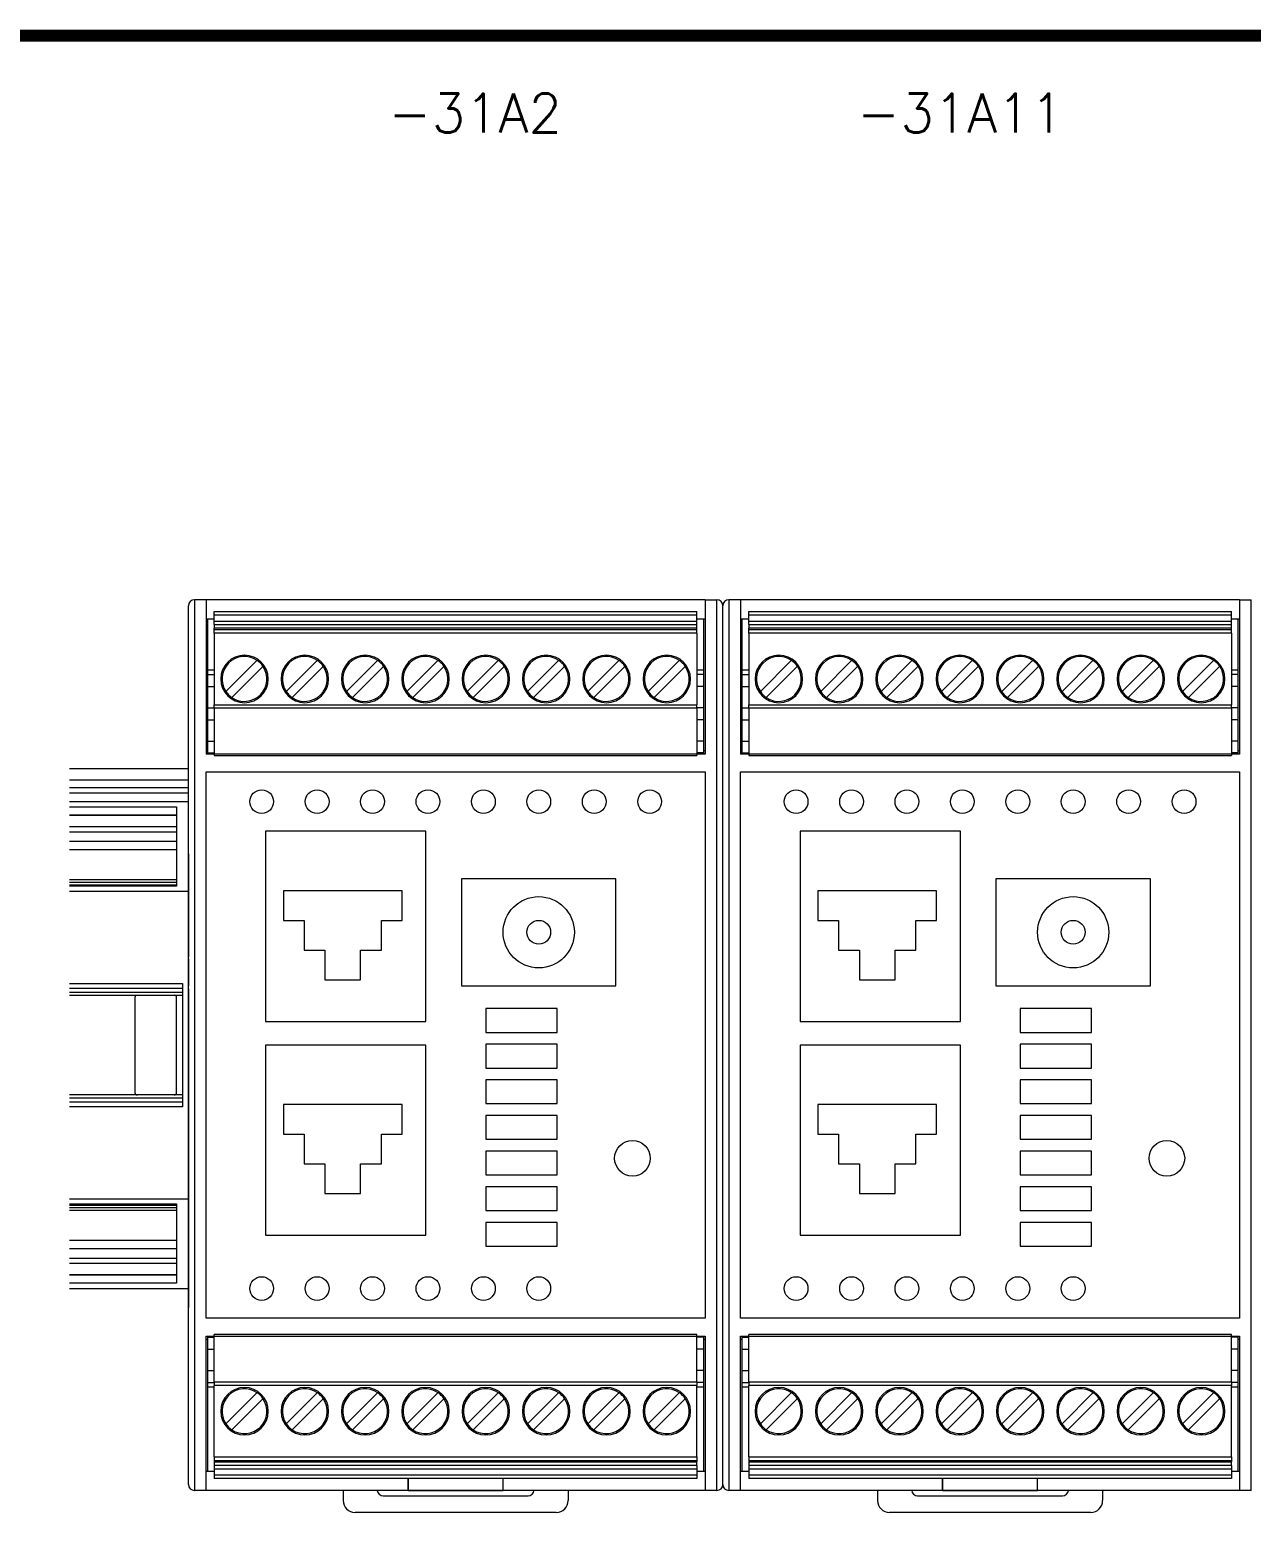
# Model space of a CAD drawing. Extents: x -2993 to 3661, y -4147 to -1441.
# Drawn here: x 517.5 to 620.3, y -2971 to -2846.2 of the extents above; entities that cross this region are included whole.
import ezdxf
from ezdxf.enums import TextEntityAlignment as Align

# ---------------------------------------------------------------- set-up
doc = ezdxf.new("R2010")
doc.units = 0
doc.header["$LTSCALE"] = 0.1
doc.header["$MEASUREMENT"] = 0
doc.layers.get('0').update_dxf_attribs({"linetype": 'CONTINUOUS'})
doc.layers.add('DIM', color=5, linetype='CONTINUOUS')
doc.styles.get("Standard").update_dxf_attribs({"font": 'simplex.shx'})

msp = doc.modelspace()

# ---------------------------------------------------------------- linework, layer by layer
at = {"color": 7, "linetype": 'Continuous', "lineweight": 13}
for p, q in [((530.83, -2899.83), (530.83, -2894.69)), ((530.83, -2899.83), (530.83, -2894.69)), ((530.83, -2968.69), (530.83, -2894.69)), ((530.83, -2968.69), (530.83, -2894.69)), ((530.83, -2968.69), (530.83, -2894.69)), ((530.83, -2968.69), (530.83, -2894.69)), ((532.33, -2894.19), (531.33, -2894.19)), ((531.33, -2894.19), (531.33, -2969.19)), ((532.33, -2894.19), (532.33, -2907.19)), ((574.33, -2894.19), (532.33, -2894.19)), ((533.01, -2895.19), (573.65, -2895.19)), ((533.01, -2895.49), (533.01, -2895.19)), ((573.65, -2895.49), (573.65, -2895.19)), ((574.33, -2894.19), (574.33, -2907.19)), ((574.33, -2894.19), (575.33, -2894.19)), ((575.33, -2969.19), (575.33, -2894.19)), ((575.83, -2899.83), (575.83, -2894.69)), ((575.83, -2899.83), (575.83, -2894.69)), ((575.83, -2968.69), (575.83, -2894.69)), ((575.83, -2968.69), (575.83, -2894.69)), ((575.83, -2968.69), (575.83, -2894.69)), ((575.83, -2968.69), (575.83, -2894.69)), ((577.33, -2894.19), (576.33, -2894.19)), ((576.33, -2894.19), (576.33, -2969.19)), ((619.33, -2894.19), (577.33, -2894.19)), ((577.33, -2894.19), (577.33, -2907.19)), ((578.01, -2895.19), (618.65, -2895.19)), ((578.01, -2895.49), (578.01, -2895.19)), ((618.65, -2895.49), (618.65, -2895.19)), ((619.33, -2894.19), (619.33, -2907.19)), ((619.33, -2894.19), (620.33, -2894.19)), ((620.33, -2969.19), (620.33, -2894.19)), ((532.33, -2895.79), (533.01, -2895.79)), ((532.43, -2895.79), (532.43, -2906.89)), ((573.65, -2895.49), (533.01, -2895.49)), ((533.01, -2895.98), (533.01, -2895.49)), ((533.01, -2895.98), (573.65, -2895.98)), ((533.01, -2896.28), (533.01, -2895.98)), ((533.01, -2896.28), (573.65, -2896.28)), ((533.01, -2896.28), (533.01, -2896.59)), ((573.65, -2895.98), (573.65, -2895.49)), ((573.65, -2895.79), (574.33, -2895.79)), ((573.65, -2896.28), (573.65, -2895.98)), ((573.65, -2896.59), (573.65, -2896.28)), ((574.23, -2906.89), (574.23, -2895.79)), ((577.33, -2895.79), (578.01, -2895.79)), ((577.43, -2895.79), (577.43, -2906.89)), ((618.65, -2895.49), (578.01, -2895.49)), ((578.01, -2895.98), (578.01, -2895.49)), ((578.01, -2895.98), (618.65, -2895.98)), ((578.01, -2896.28), (578.01, -2895.98)), ((578.01, -2896.28), (618.65, -2896.28)), ((578.01, -2896.28), (578.01, -2896.59)), ((618.65, -2895.98), (618.65, -2895.49)), ((618.65, -2895.79), (619.33, -2895.79)), ((618.65, -2896.28), (618.65, -2895.98)), ((618.65, -2896.59), (618.65, -2896.28)), ((619.23, -2906.89), (619.23, -2895.79)), ((573.65, -2896.59), (533.01, -2896.59)), ((533.01, -2896.71), (533.01, -2896.59)), ((573.65, -2896.71), (533.01, -2896.71)), ((533.01, -2897.01), (533.01, -2896.71)), ((573.65, -2897.01), (533.01, -2897.01)), ((533.01, -2897.01), (533.01, -2903.03)), ((573.65, -2896.71), (573.65, -2896.59)), ((573.65, -2897.01), (573.65, -2896.71)), ((573.65, -2897.01), (573.65, -2903.03)), ((618.65, -2896.59), (578.01, -2896.59)), ((578.01, -2896.71), (578.01, -2896.59)), ((618.65, -2896.71), (578.01, -2896.71)), ((578.01, -2897.01), (578.01, -2896.71)), ((618.65, -2897.01), (578.01, -2897.01)), ((578.01, -2897.01), (578.01, -2903.03)), ((618.65, -2896.71), (618.65, -2896.59)), ((618.65, -2897.01), (618.65, -2896.71)), ((618.65, -2897.01), (618.65, -2903.03)), ((532.43, -2900.09), (533.01, -2900.09)), ((533.99, -2901.92), (536.62, -2899.29)), ((533.99, -2901.92), (536.62, -2899.29)), ((537.12, -2899.79), (534.49, -2902.42)), ((537.12, -2899.79), (534.49, -2902.42)), ((539.07, -2901.92), (541.7, -2899.29)), ((542.2, -2899.79), (539.57, -2902.42)), ((544.15, -2901.92), (546.78, -2899.29)), ((547.28, -2899.79), (544.65, -2902.42)), ((549.23, -2901.92), (551.86, -2899.29)), ((552.36, -2899.79), (549.73, -2902.42)), ((554.31, -2901.92), (556.94, -2899.29)), ((557.44, -2899.79), (554.81, -2902.42)), ((559.39, -2901.92), (562.02, -2899.29)), ((562.52, -2899.79), (559.89, -2902.42)), ((564.47, -2901.92), (567.1, -2899.29)), ((567.6, -2899.79), (564.97, -2902.42)), ((569.55, -2901.92), (572.18, -2899.29)), ((572.68, -2899.79), (570.05, -2902.42)), ((573.65, -2900.09), (574.23, -2900.09)), ((577.43, -2900.09), (578.01, -2900.09)), ((578.99, -2901.92), (581.62, -2899.29)), ((582.12, -2899.79), (579.49, -2902.42)), ((584.07, -2901.92), (586.7, -2899.29)), ((587.2, -2899.79), (584.57, -2902.42)), ((589.15, -2901.92), (591.78, -2899.29)), ((592.28, -2899.79), (589.65, -2902.42)), ((594.23, -2901.92), (596.86, -2899.29)), ((597.36, -2899.79), (594.73, -2902.42)), ((599.31, -2901.92), (601.94, -2899.29)), ((602.44, -2899.79), (599.81, -2902.42)), ((604.39, -2901.92), (607.02, -2899.29)), ((607.52, -2899.79), (604.89, -2902.42)), ((609.47, -2901.92), (612.1, -2899.29)), ((612.6, -2899.79), (609.97, -2902.42)), ((614.55, -2901.92), (617.18, -2899.29)), ((617.68, -2899.79), (615.05, -2902.42)), ((618.65, -2900.09), (619.23, -2900.09)), ((532.43, -2900.49), (533.01, -2900.49)), ((532.43, -2901.49), (533.01, -2901.49)), ((574.23, -2900.49), (573.65, -2900.49)), ((574.23, -2901.49), (573.65, -2901.49)), ((577.43, -2900.49), (578.01, -2900.49)), ((577.43, -2901.49), (578.01, -2901.49)), ((619.23, -2900.49), (618.65, -2900.49)), ((619.23, -2901.49), (618.65, -2901.49)), ((532.43, -2903.29), (533.01, -2903.29)), ((533.01, -2903.03), (573.65, -2903.03)), ((533.01, -2903.33), (533.01, -2903.03)), ((573.65, -2903.33), (533.01, -2903.33)), ((533.01, -2903.33), (533.01, -2907.31)), ((573.65, -2903.33), (573.65, -2903.03)), ((574.23, -2903.29), (573.65, -2903.29)), ((573.65, -2903.33), (573.65, -2907.31)), ((577.43, -2903.29), (578.01, -2903.29)), ((578.01, -2903.03), (618.65, -2903.03)), ((578.01, -2903.33), (578.01, -2903.03)), ((618.65, -2903.33), (578.01, -2903.33)), ((578.01, -2903.33), (578.01, -2907.31)), ((618.65, -2903.33), (618.65, -2903.03)), ((619.23, -2903.29), (618.65, -2903.29)), ((618.65, -2903.33), (618.65, -2907.31)), ((532.43, -2904.29), (533.01, -2904.29)), ((574.23, -2904.29), (573.65, -2904.29)), ((575.83, -2921.19), (575.83, -2904.5)), ((575.83, -2921.19), (575.83, -2904.5)), ((577.43, -2904.29), (578.01, -2904.29)), ((619.23, -2904.29), (618.65, -2904.29)), ((532.43, -2906.09), (533.01, -2906.09)), ((574.23, -2906.09), (573.65, -2906.09)), ((577.43, -2906.09), (578.01, -2906.09)), ((619.23, -2906.09), (618.65, -2906.09)), ((532.33, -2906.89), (532.43, -2906.89)), ((574.33, -2907.19), (532.33, -2907.19)), ((532.43, -2906.89), (532.43, -2907.19)), ((532.43, -2907.09), (533.01, -2907.09)), ((533.01, -2907.31), (573.65, -2907.31)), ((574.23, -2907.09), (573.65, -2907.09)), ((574.23, -2906.89), (574.33, -2906.89)), ((574.23, -2907.19), (574.23, -2906.89)), ((577.33, -2906.89), (577.43, -2906.89)), ((619.33, -2907.19), (577.33, -2907.19)), ((577.43, -2906.89), (577.43, -2907.19)), ((577.43, -2907.09), (578.01, -2907.09)), ((578.01, -2907.31), (618.65, -2907.31)), ((619.23, -2907.09), (618.65, -2907.09)), ((619.23, -2906.89), (619.33, -2906.89)), ((619.23, -2907.19), (619.23, -2906.89)), ((520.83, -2908.39), (530.83, -2908.39)), ((530.83, -2909.37), (530.83, -2908.39)), ((530.83, -2909.37), (530.83, -2908.39)), ((532.33, -2908.69), (574.33, -2908.69)), ((532.33, -2954.69), (532.33, -2908.69)), ((574.33, -2908.69), (574.33, -2954.69)), ((577.33, -2908.69), (619.33, -2908.69)), ((577.33, -2954.69), (577.33, -2908.69)), ((619.33, -2908.69), (619.33, -2954.69)), ((530.83, -2909.37), (520.83, -2909.37)), ((520.83, -2909.99), (530.83, -2909.99)), ((530.83, -2909.99), (530.83, -2909.37)), ((530.83, -2909.99), (530.83, -2909.37)), ((530.83, -2910.49), (530.83, -2909.99)), ((530.83, -2910.49), (530.83, -2909.99)), ((530.83, -2910.49), (520.83, -2910.49)), ((520.83, -2911.19), (530.83, -2911.19)), ((530.83, -2911.19), (530.83, -2910.49)), ((530.83, -2911.19), (530.83, -2910.49)), ((530.83, -2918.74), (530.83, -2911.19)), ((530.83, -2918.74), (530.83, -2911.19)), ((520.83, -2911.62), (529.83, -2911.62)), ((520.83, -2912.31), (529.83, -2912.31)), ((529.83, -2912.36), (520.83, -2912.36)), ((529.83, -2911.62), (529.83, -2918.3)), ((529.83, -2913.31), (520.83, -2913.31)), ((529.83, -2913.75), (520.83, -2913.75)), ((537.33, -2913.69), (537.33, -2929.69)), ((537.33, -2913.69), (537.33, -2929.69)), ((550.83, -2913.69), (537.33, -2913.69)), ((550.83, -2913.69), (537.33, -2913.69)), ((550.83, -2929.69), (550.83, -2913.69)), ((550.83, -2929.69), (550.83, -2913.69)), ((595.83, -2913.69), (582.33, -2913.69)), ((595.83, -2913.69), (582.33, -2913.69)), ((582.33, -2913.69), (582.33, -2929.69)), ((582.33, -2913.69), (582.33, -2929.69)), ((595.83, -2929.69), (595.83, -2913.69)), ((595.83, -2929.69), (595.83, -2913.69)), ((520.83, -2914.52), (529.83, -2914.52)), ((520.83, -2915.23), (529.83, -2915.23)), ((530.83, -2915.59), (530.83, -2917.09)), ((530.83, -2917.09), (530.83, -2918.59)), ((566.83, -2917.69), (553.83, -2917.69)), ((553.83, -2917.69), (553.83, -2926.69)), ((566.83, -2926.69), (566.83, -2917.69)), ((611.83, -2917.69), (598.83, -2917.69)), ((598.83, -2917.69), (598.83, -2926.69)), ((611.83, -2926.69), (611.83, -2917.69)), ((529.83, -2917.77), (520.83, -2917.77)), ((520.83, -2917.97), (529.83, -2917.97)), ((529.83, -2918.21), (520.83, -2918.21)), ((529.83, -2918.3), (520.83, -2918.3)), ((520.83, -2918.74), (530.83, -2918.74)), ((530.83, -2918.59), (530.83, -2919.49)), ((530.83, -2944.63), (530.83, -2918.74)), ((530.83, -2944.63), (530.83, -2918.74)), ((538.83, -2918.69), (538.83, -2921.19)), ((548.83, -2918.69), (538.83, -2918.69)), ((548.83, -2921.19), (548.83, -2918.69)), ((593.83, -2918.69), (583.83, -2918.69)), ((583.83, -2918.69), (583.83, -2921.19)), ((593.83, -2921.19), (593.83, -2918.69)), ((530.83, -2919.49), (530.83, -2920.41)), ((530.83, -2920.41), (530.83, -2920.95)), ((530.83, -2920.95), (530.83, -2920.96)), ((530.83, -2920.96), (530.83, -2922.49)), ((538.83, -2921.19), (540.58, -2921.19)), ((540.58, -2921.19), (540.58, -2923.69)), ((547.08, -2923.69), (547.08, -2921.19)), ((547.08, -2921.19), (548.83, -2921.19)), ((583.83, -2921.19), (585.58, -2921.19)), ((585.58, -2921.19), (585.58, -2923.69)), ((592.08, -2923.69), (592.08, -2921.19)), ((592.08, -2921.19), (593.83, -2921.19)), ((530.83, -2922.49), (530.83, -2923.09)), ((530.83, -2923.09), (530.83, -2924.29)), ((540.58, -2923.69), (542.33, -2923.69)), ((542.33, -2923.69), (542.33, -2926.19)), ((545.33, -2926.19), (545.33, -2923.69)), ((545.33, -2923.69), (547.08, -2923.69)), ((585.58, -2923.69), (587.33, -2923.69)), ((587.33, -2923.69), (587.33, -2926.19)), ((590.33, -2923.69), (592.08, -2923.69)), ((590.33, -2926.19), (590.33, -2923.69)), ((530.83, -2924.44), (530.83, -2924.29)), ((530.83, -2924.44), (530.83, -2926.73)), ((542.33, -2926.19), (545.33, -2926.19)), ((587.33, -2926.19), (590.33, -2926.19)), ((520.83, -2926.49), (530.33, -2926.49)), ((520.83, -2926.89), (530.33, -2926.89)), ((530.33, -2927.25), (520.83, -2927.25)), ((520.83, -2927.49), (530.33, -2927.49)), ((526.33, -2927.69), (526.33, -2935.69)), ((529.83, -2935.69), (529.83, -2927.69)), ((530.33, -2926.49), (530.33, -2936.89)), ((530.83, -2926.96), (530.83, -2926.73)), ((530.83, -2926.96), (530.83, -2927.89)), ((553.83, -2926.69), (566.83, -2926.69)), ((598.83, -2926.69), (611.83, -2926.69)), ((530.83, -2927.89), (530.83, -2928.79)), ((530.83, -2928.79), (530.83, -2930.29)), ((561.88, -2928.62), (555.88, -2928.62)), ((555.88, -2928.62), (555.88, -2930.62)), ((561.88, -2930.62), (561.88, -2928.62)), ((606.88, -2928.62), (600.88, -2928.62)), ((600.88, -2928.62), (600.88, -2930.62)), ((606.88, -2930.62), (606.88, -2928.62)), ((537.33, -2929.69), (550.83, -2929.69)), ((537.33, -2929.69), (550.83, -2929.69)), ((582.33, -2929.69), (595.83, -2929.69)), ((582.33, -2929.69), (595.83, -2929.69)), ((530.83, -2930.29), (530.83, -2951.79)), ((555.88, -2930.62), (561.88, -2930.62)), ((600.88, -2930.62), (606.88, -2930.62)), ((550.83, -2931.69), (537.33, -2931.69)), ((550.83, -2931.69), (537.33, -2931.69)), ((537.33, -2931.69), (537.33, -2947.69)), ((537.33, -2931.69), (537.33, -2947.69)), ((550.83, -2947.69), (550.83, -2931.69)), ((550.83, -2947.69), (550.83, -2931.69)), ((561.88, -2931.62), (555.88, -2931.62)), ((555.88, -2931.62), (555.88, -2933.62)), ((561.88, -2933.62), (561.88, -2931.62)), ((595.83, -2931.69), (582.33, -2931.69)), ((595.83, -2931.69), (582.33, -2931.69)), ((582.33, -2931.69), (582.33, -2947.69)), ((582.33, -2931.69), (582.33, -2947.69)), ((595.83, -2947.69), (595.83, -2931.69)), ((595.83, -2947.69), (595.83, -2931.69)), ((600.88, -2931.62), (600.88, -2933.62)), ((606.88, -2931.62), (600.88, -2931.62)), ((606.88, -2933.62), (606.88, -2931.62)), ((555.88, -2933.62), (561.88, -2933.62)), ((600.88, -2933.62), (606.88, -2933.62)), ((561.88, -2934.62), (555.88, -2934.62)), ((555.88, -2934.62), (555.88, -2936.62)), ((561.88, -2936.62), (561.88, -2934.62)), ((606.88, -2934.62), (600.88, -2934.62)), ((600.88, -2934.62), (600.88, -2936.62)), ((606.88, -2936.62), (606.88, -2934.62)), ((530.33, -2935.89), (520.83, -2935.89)), ((520.83, -2936.12), (530.33, -2936.12)), ((530.33, -2936.49), (520.83, -2936.49)), ((530.33, -2936.89), (520.83, -2936.89)), ((548.83, -2936.69), (538.83, -2936.69)), ((538.83, -2936.69), (538.83, -2939.19)), ((548.83, -2939.19), (548.83, -2936.69)), ((555.88, -2936.62), (561.88, -2936.62)), ((561.88, -2937.62), (555.88, -2937.62)), ((555.88, -2937.62), (555.88, -2939.62)), ((561.88, -2939.62), (561.88, -2937.62)), ((593.83, -2936.69), (583.83, -2936.69)), ((583.83, -2936.69), (583.83, -2939.19)), ((593.83, -2939.19), (593.83, -2936.69)), ((600.88, -2936.62), (606.88, -2936.62)), ((600.88, -2937.62), (600.88, -2939.62)), ((606.88, -2937.62), (600.88, -2937.62)), ((606.88, -2939.62), (606.88, -2937.62)), ((538.83, -2939.19), (540.58, -2939.19)), ((540.58, -2939.19), (540.58, -2941.69)), ((547.08, -2941.69), (547.08, -2939.19)), ((547.08, -2939.19), (548.83, -2939.19)), ((555.88, -2939.62), (561.88, -2939.62)), ((583.83, -2939.19), (585.58, -2939.19)), ((585.58, -2939.19), (585.58, -2941.69)), ((592.08, -2941.69), (592.08, -2939.19)), ((592.08, -2939.19), (593.83, -2939.19)), ((600.88, -2939.62), (606.88, -2939.62)), ((561.88, -2940.62), (555.88, -2940.62)), ((555.88, -2940.62), (555.88, -2942.62)), ((561.88, -2942.62), (561.88, -2940.62)), ((600.88, -2940.62), (600.88, -2942.62)), ((606.88, -2940.62), (600.88, -2940.62)), ((606.88, -2942.62), (606.88, -2940.62)), ((530.83, -2968.69), (530.83, -2942.19)), ((530.83, -2968.69), (530.83, -2942.19)), ((530.83, -2943.4), (530.83, -2942.39)), ((540.58, -2941.69), (542.33, -2941.69)), ((542.33, -2941.69), (542.33, -2944.19)), ((545.33, -2944.19), (545.33, -2941.69)), ((545.33, -2941.69), (547.08, -2941.69)), ((555.88, -2942.62), (561.88, -2942.62)), ((575.83, -2968.69), (575.83, -2942.19)), ((575.83, -2968.69), (575.83, -2942.19)), ((585.58, -2941.69), (587.33, -2941.69)), ((587.33, -2941.69), (587.33, -2944.19)), ((590.33, -2941.69), (592.08, -2941.69)), ((590.33, -2944.19), (590.33, -2941.69)), ((600.88, -2942.62), (606.88, -2942.62)), ((561.88, -2943.62), (555.88, -2943.62)), ((555.88, -2943.62), (555.88, -2945.62)), ((561.88, -2945.62), (561.88, -2943.62)), ((600.88, -2943.62), (600.88, -2945.62)), ((606.88, -2943.62), (600.88, -2943.62)), ((606.88, -2945.62), (606.88, -2943.62)), ((520.83, -2944.63), (530.83, -2944.63)), ((520.83, -2945.07), (529.83, -2945.07)), ((520.83, -2945.16), (529.83, -2945.16)), ((529.83, -2945.07), (529.83, -2951.75)), ((530.83, -2952.19), (530.83, -2944.63)), ((530.83, -2952.19), (530.83, -2944.63)), ((542.33, -2944.19), (545.33, -2944.19)), ((587.33, -2944.19), (590.33, -2944.19)), ((529.83, -2945.4), (520.83, -2945.4)), ((520.83, -2945.6), (529.83, -2945.6)), ((555.88, -2945.62), (561.88, -2945.62)), ((600.88, -2945.62), (606.88, -2945.62)), ((537.33, -2947.69), (550.83, -2947.69)), ((537.33, -2947.69), (550.83, -2947.69)), ((561.88, -2946.62), (555.88, -2946.62)), ((555.88, -2946.62), (555.88, -2948.62)), ((561.88, -2948.62), (561.88, -2946.62)), ((582.33, -2947.69), (595.83, -2947.69)), ((582.33, -2947.69), (595.83, -2947.69)), ((606.88, -2946.62), (600.88, -2946.62)), ((600.88, -2946.62), (600.88, -2948.62)), ((606.88, -2948.62), (606.88, -2946.62)), ((529.83, -2948.14), (520.83, -2948.14)), ((529.83, -2948.85), (520.83, -2948.85)), ((530.83, -2958.89), (530.83, -2947.79)), ((555.88, -2948.62), (561.88, -2948.62)), ((600.88, -2948.62), (606.88, -2948.62)), ((520.83, -2949.62), (529.83, -2949.62)), ((520.83, -2950.06), (529.83, -2950.06)), ((520.83, -2951.01), (529.83, -2951.01)), ((529.83, -2951.06), (520.83, -2951.06)), ((529.83, -2951.75), (520.83, -2951.75)), ((520.83, -2952.19), (530.83, -2952.19)), ((530.83, -2951.79), (530.83, -2953.79)), ((574.33, -2954.69), (532.33, -2954.69)), ((619.33, -2954.69), (577.33, -2954.69)), ((532.33, -2956.19), (574.33, -2956.19)), ((532.33, -2969.19), (532.33, -2956.19)), ((532.43, -2956.19), (532.43, -2956.49)), ((532.43, -2956.29), (533.01, -2956.29)), ((573.65, -2956.07), (533.01, -2956.07)), ((533.01, -2960.05), (533.01, -2956.07)), ((573.65, -2960.05), (573.65, -2956.07)), ((574.23, -2956.29), (573.65, -2956.29)), ((574.23, -2956.49), (574.23, -2956.19)), ((574.33, -2956.19), (574.33, -2969.19)), ((577.33, -2956.19), (619.33, -2956.19)), ((577.33, -2969.19), (577.33, -2956.19)), ((577.43, -2956.19), (577.43, -2956.49)), ((577.43, -2956.29), (578.01, -2956.29)), ((618.65, -2956.07), (578.01, -2956.07)), ((578.01, -2960.05), (578.01, -2956.07)), ((618.65, -2960.05), (618.65, -2956.07)), ((619.23, -2956.29), (618.65, -2956.29)), ((619.23, -2956.49), (619.23, -2956.19)), ((619.33, -2956.19), (619.33, -2969.19)), ((532.43, -2956.49), (532.33, -2956.49)), ((532.43, -2956.49), (532.43, -2967.59)), ((532.43, -2957.29), (533.01, -2957.29)), ((574.23, -2957.29), (573.65, -2957.29)), ((574.33, -2956.49), (574.23, -2956.49)), ((574.23, -2967.59), (574.23, -2956.49)), ((577.43, -2956.49), (577.33, -2956.49)), ((577.43, -2956.49), (577.43, -2967.59)), ((577.43, -2957.29), (578.01, -2957.29)), ((619.23, -2957.29), (618.65, -2957.29)), ((619.33, -2956.49), (619.23, -2956.49)), ((619.23, -2967.59), (619.23, -2956.49)), ((530.83, -2960.09), (530.83, -2958.89)), ((532.43, -2959.09), (533.01, -2959.09)), ((532.43, -2960.09), (533.01, -2960.09)), ((533.01, -2960.05), (573.65, -2960.05)), ((533.01, -2960.05), (533.01, -2960.35)), ((574.23, -2959.09), (573.65, -2959.09)), ((573.65, -2960.05), (573.65, -2960.35)), ((574.23, -2960.09), (573.65, -2960.09)), ((577.43, -2959.09), (578.01, -2959.09)), ((577.43, -2960.09), (578.01, -2960.09)), ((578.01, -2960.05), (618.65, -2960.05)), ((578.01, -2960.05), (578.01, -2960.35)), ((619.23, -2959.09), (618.65, -2959.09)), ((618.65, -2960.05), (618.65, -2960.35)), ((619.23, -2960.09), (618.65, -2960.09)), ((533.01, -2960.49), (532.43, -2960.49)), ((573.65, -2960.35), (533.01, -2960.35)), ((533.01, -2966.37), (533.01, -2960.35)), ((533.99, -2963.58), (536.62, -2960.95)), ((539.07, -2963.58), (541.7, -2960.95)), ((544.15, -2963.58), (546.78, -2960.95)), ((549.23, -2963.58), (551.86, -2960.95)), ((554.31, -2963.58), (556.94, -2960.95)), ((559.39, -2963.58), (562.02, -2960.95)), ((564.47, -2963.58), (567.1, -2960.95)), ((569.55, -2963.58), (572.18, -2960.95)), ((573.65, -2966.37), (573.65, -2960.35)), ((574.23, -2960.49), (573.65, -2960.49)), ((578.01, -2960.49), (577.43, -2960.49)), ((618.65, -2960.35), (578.01, -2960.35)), ((578.01, -2966.37), (578.01, -2960.35)), ((578.99, -2963.58), (581.62, -2960.95)), ((584.07, -2963.58), (586.7, -2960.95)), ((589.15, -2963.58), (591.78, -2960.95)), ((594.23, -2963.58), (596.86, -2960.95)), ((599.31, -2963.58), (601.94, -2960.95)), ((604.39, -2963.58), (607.02, -2960.95)), ((609.47, -2963.58), (612.1, -2960.95)), ((614.55, -2963.58), (617.18, -2960.95)), ((618.65, -2966.37), (618.65, -2960.35)), ((619.23, -2960.49), (618.65, -2960.49)), ((537.12, -2961.45), (534.49, -2964.08)), ((542.2, -2961.45), (539.57, -2964.08)), ((547.28, -2961.45), (544.65, -2964.08)), ((552.36, -2961.45), (549.73, -2964.08)), ((557.44, -2961.45), (554.81, -2964.08)), ((562.52, -2961.45), (559.89, -2964.08)), ((567.6, -2961.45), (564.97, -2964.08)), ((572.68, -2961.45), (570.05, -2964.08)), ((582.12, -2961.45), (579.49, -2964.08)), ((587.2, -2961.45), (584.57, -2964.08)), ((592.28, -2961.45), (589.65, -2964.08)), ((597.36, -2961.45), (594.73, -2964.08)), ((602.44, -2961.45), (599.81, -2964.08)), ((607.52, -2961.45), (604.89, -2964.08)), ((612.6, -2961.45), (609.97, -2964.08)), ((617.68, -2961.45), (615.05, -2964.08)), ((533.01, -2966.37), (573.65, -2966.37)), ((533.01, -2966.37), (533.01, -2966.67)), ((573.65, -2966.37), (573.65, -2966.67)), ((578.01, -2966.37), (618.65, -2966.37)), ((578.01, -2966.37), (578.01, -2966.67)), ((618.65, -2966.37), (618.65, -2966.67)), ((533.01, -2967.59), (532.33, -2967.59)), ((533.01, -2966.67), (573.65, -2966.67)), ((533.01, -2966.67), (533.01, -2966.78)), ((533.01, -2966.78), (573.65, -2966.78)), ((533.01, -2966.78), (533.01, -2967.09)), ((573.65, -2967.09), (533.01, -2967.09)), ((533.01, -2967.09), (533.01, -2967.39)), ((573.65, -2967.39), (533.01, -2967.39)), ((533.01, -2967.39), (533.01, -2967.89)), ((573.65, -2966.67), (573.65, -2966.78)), ((573.65, -2967.09), (573.65, -2966.78)), ((573.65, -2967.09), (573.65, -2967.39)), ((573.65, -2967.39), (573.65, -2967.89)), ((574.33, -2967.59), (573.65, -2967.59)), ((578.01, -2967.59), (577.33, -2967.59)), ((578.01, -2966.67), (618.65, -2966.67)), ((578.01, -2966.67), (578.01, -2966.78)), ((578.01, -2966.78), (618.65, -2966.78)), ((578.01, -2966.78), (578.01, -2967.09)), ((618.65, -2967.09), (578.01, -2967.09)), ((578.01, -2967.09), (578.01, -2967.39)), ((618.65, -2967.39), (578.01, -2967.39)), ((578.01, -2967.39), (578.01, -2967.89)), ((618.65, -2966.67), (618.65, -2966.78)), ((618.65, -2967.09), (618.65, -2966.78)), ((618.65, -2967.09), (618.65, -2967.39)), ((618.65, -2967.39), (618.65, -2967.89)), ((619.33, -2967.59), (618.65, -2967.59)), ((533.01, -2967.89), (573.65, -2967.89)), ((533.01, -2967.89), (533.01, -2968.19)), ((573.65, -2968.19), (533.01, -2968.19)), ((549.33, -2969.19), (549.33, -2968.19)), ((549.33, -2968.19), (549.33, -2969.19)), ((557.33, -2969.19), (557.33, -2968.19)), ((557.33, -2969.19), (557.33, -2968.19)), ((573.65, -2967.89), (573.65, -2968.19)), ((578.01, -2967.89), (618.65, -2967.89)), ((578.01, -2967.89), (578.01, -2968.19)), ((618.65, -2968.19), (578.01, -2968.19)), ((594.33, -2969.19), (594.33, -2968.19)), ((594.33, -2968.19), (594.33, -2969.19)), ((602.33, -2969.19), (602.33, -2968.19)), ((602.33, -2969.19), (602.33, -2968.19)), ((618.65, -2967.89), (618.65, -2968.19)), ((532.33, -2969.19), (531.33, -2969.19)), ((549.33, -2969.19), (532.33, -2969.19)), ((543.86, -2969.19), (543.86, -2970.04)), ((547.23, -2969.64), (559.43, -2969.64)), ((557.33, -2969.19), (549.33, -2969.19)), ((549.33, -2969.19), (557.33, -2969.19)), ((574.33, -2969.19), (557.33, -2969.19)), ((562.81, -2969.19), (562.81, -2970.04)), ((575.33, -2969.19), (574.33, -2969.19)), ((577.33, -2969.19), (576.33, -2969.19)), ((594.33, -2969.19), (577.33, -2969.19)), ((588.86, -2969.19), (588.86, -2970.04)), ((592.23, -2969.64), (604.43, -2969.64)), ((602.33, -2969.19), (594.33, -2969.19)), ((594.33, -2969.19), (602.33, -2969.19)), ((619.33, -2969.19), (602.33, -2969.19)), ((607.81, -2969.19), (607.81, -2970.04)), ((620.33, -2969.19), (619.33, -2969.19)), ((561.81, -2971.04), (544.86, -2971.04)), ((606.81, -2971.04), (589.86, -2971.04))]:
    msp.add_line(p, q, dxfattribs=at)
for centre, radius in [((537, -2911.19), 1), ((541.67, -2911.19), 1), ((546.33, -2911.19), 1), ((551, -2911.19), 1), ((555.67, -2911.19), 1), ((560.33, -2911.19), 1), ((565, -2911.19), 1), ((569.67, -2911.19), 1), ((582, -2911.19), 1), ((586.67, -2911.19), 1), ((591.33, -2911.19), 1), ((596, -2911.19), 1), ((600.67, -2911.19), 1), ((605.33, -2911.19), 1), ((610, -2911.19), 1), ((614.67, -2911.19), 1), ((560.33, -2922.19), 3), ((605.33, -2922.19), 3), ((560.33, -2922.19), 1), ((605.33, -2922.19), 1), ((568.22, -2941.22), 1.5), ((613.22, -2941.22), 1.5), ((537, -2952.19), 1), ((541.67, -2952.19), 1), ((546.33, -2952.19), 1), ((551, -2952.19), 1), ((555.67, -2952.19), 1), ((560.33, -2952.19), 1), ((582, -2952.19), 1), ((586.67, -2952.19), 1), ((591.33, -2952.19), 1), ((596, -2952.19), 1), ((600.67, -2952.19), 1), ((605.33, -2952.19), 1)]:
    msp.add_circle(centre, radius, dxfattribs=at)
for centre, radius, start, end in [((531.33, -2894.69), 0.5, 90.0002, 179.9998), ((575.33, -2894.69), 0.5, 0, 89.9998), ((576.33, -2894.69), 0.5, 90.0002, 179.9998), ((535.55, -2900.86), 2, 90, 270), ((535.55, -2900.86), 1.89, 55.6634, 135), ((535.55, -2900.86), 1.89, 55.6634, 135), ((535.55, -2900.86), 2, 270, 90), ((535.55, -2900.86), 2, 270, 90), ((540.63, -2900.86), 2, 90, 270), ((540.63, -2900.86), 1.89, 55.6634, 135), ((540.63, -2900.86), 2, 270, 90), ((545.71, -2900.86), 2, 90, 270), ((545.71, -2900.86), 1.89, 55.6634, 135), ((545.71, -2900.86), 2, 270, 90), ((550.79, -2900.86), 2, 90, 270), ((550.79, -2900.86), 1.89, 55.6634, 135), ((550.79, -2900.86), 2, 270, 90), ((555.87, -2900.86), 2, 90, 270), ((555.87, -2900.86), 1.89, 55.6634, 135), ((555.87, -2900.86), 2, 270, 90), ((560.95, -2900.86), 2, 90, 270), ((560.95, -2900.86), 1.89, 55.6634, 135), ((560.95, -2900.86), 2, 270, 90), ((566.03, -2900.86), 2, 90, 270), ((566.03, -2900.86), 1.89, 55.6634, 135), ((566.03, -2900.86), 2, 270, 90), ((571.11, -2900.86), 2, 90, 270), ((571.11, -2900.86), 1.89, 55.6634, 135), ((571.11, -2900.86), 2, 270, 90), ((580.55, -2900.86), 2, 90, 270), ((580.55, -2900.86), 1.89, 55.6634, 135), ((580.55, -2900.86), 2, 270, 90), ((585.63, -2900.86), 2, 90, 270), ((585.63, -2900.86), 1.89, 55.6634, 135), ((585.63, -2900.86), 2, 270, 90), ((590.71, -2900.86), 2, 90, 270), ((590.71, -2900.86), 1.89, 55.6634, 135), ((590.71, -2900.86), 2, 270, 90), ((595.79, -2900.86), 2, 90, 270), ((595.79, -2900.86), 1.89, 55.6634, 135), ((595.79, -2900.86), 2, 270, 90), ((600.87, -2900.86), 2, 90, 270), ((600.87, -2900.86), 1.89, 55.6634, 135), ((600.87, -2900.86), 2, 270, 90), ((605.95, -2900.86), 2, 90, 270), ((605.95, -2900.86), 1.89, 55.6634, 135), ((605.95, -2900.86), 2, 270, 90), ((611.03, -2900.86), 2, 90, 270), ((611.03, -2900.86), 1.89, 55.6634, 135), ((611.03, -2900.86), 2, 270, 90), ((616.11, -2900.86), 2, 90, 270), ((616.11, -2900.86), 1.89, 55.6634, 135), ((616.11, -2900.86), 2, 270, 90), ((535.55, -2900.86), 1.89, 135, 214.3366), ((535.55, -2900.86), 1.89, 34.3365, 55.6635), ((535.55, -2900.86), 1.89, 34.3365, 55.6635), ((535.55, -2900.86), 1.89, 315, 34.3366), ((535.55, -2900.86), 1.89, 315, 34.3366), ((540.63, -2900.86), 1.89, 135, 214.3366), ((540.63, -2900.86), 1.89, 34.3365, 55.6635), ((540.63, -2900.86), 1.89, 315, 34.3366), ((545.71, -2900.86), 1.89, 135, 214.3366), ((545.71, -2900.86), 1.89, 34.3365, 55.6635), ((545.71, -2900.86), 1.89, 315, 34.3366), ((550.79, -2900.86), 1.89, 135, 214.3366), ((550.79, -2900.86), 1.89, 34.3365, 55.6635), ((550.79, -2900.86), 1.89, 315, 34.3366), ((555.87, -2900.86), 1.89, 135, 214.3366), ((555.87, -2900.86), 1.89, 34.3365, 55.6635), ((555.87, -2900.86), 1.89, 315, 34.3366), ((560.95, -2900.86), 1.89, 135, 214.3366), ((560.95, -2900.86), 1.89, 34.3365, 55.6635), ((560.95, -2900.86), 1.89, 315, 34.3366), ((566.03, -2900.86), 1.89, 135, 214.3366), ((566.03, -2900.86), 1.89, 34.3365, 55.6635), ((566.03, -2900.86), 1.89, 315, 34.3366), ((571.11, -2900.86), 1.89, 135, 214.3366), ((571.11, -2900.86), 1.89, 34.3365, 55.6635), ((571.11, -2900.86), 1.89, 315, 34.3366), ((580.55, -2900.86), 1.89, 135, 214.3366), ((580.55, -2900.86), 1.89, 34.3365, 55.6635), ((580.55, -2900.86), 1.89, 315, 34.3366), ((585.63, -2900.86), 1.89, 135, 214.3366), ((585.63, -2900.86), 1.89, 34.3365, 55.6635), ((585.63, -2900.86), 1.89, 315, 34.3366), ((590.71, -2900.86), 1.89, 135, 214.3366), ((590.71, -2900.86), 1.89, 34.3365, 55.6635), ((590.71, -2900.86), 1.89, 315, 34.3366), ((595.79, -2900.86), 1.89, 135, 214.3366), ((595.79, -2900.86), 1.89, 34.3365, 55.6635), ((595.79, -2900.86), 1.89, 315, 34.3366), ((600.87, -2900.86), 1.89, 135, 214.3366), ((600.87, -2900.86), 1.89, 34.3365, 55.6635), ((600.87, -2900.86), 1.89, 315, 34.3366), ((605.95, -2900.86), 1.89, 135, 214.3366), ((605.95, -2900.86), 1.89, 34.3365, 55.6635), ((605.95, -2900.86), 1.89, 315, 34.3366), ((611.03, -2900.86), 1.89, 135, 214.3366), ((611.03, -2900.86), 1.89, 34.3365, 55.6635), ((611.03, -2900.86), 1.89, 315, 34.3366), ((616.11, -2900.86), 1.89, 135, 214.3366), ((616.11, -2900.86), 1.89, 34.3365, 55.6635), ((616.11, -2900.86), 1.89, 315, 34.3366), ((535.55, -2900.86), 1.89, 214.3365, 235.6635), ((535.55, -2900.86), 1.89, 235.6634, 315), ((540.63, -2900.86), 1.89, 214.3365, 235.6635), ((540.63, -2900.86), 1.89, 235.6634, 315), ((545.71, -2900.86), 1.89, 214.3365, 235.6635), ((545.71, -2900.86), 1.89, 235.6634, 315), ((550.79, -2900.86), 1.89, 214.3365, 235.6635), ((550.79, -2900.86), 1.89, 235.6634, 315), ((555.87, -2900.86), 1.89, 214.3365, 235.6635), ((555.87, -2900.86), 1.89, 235.6634, 315), ((560.95, -2900.86), 1.89, 214.3365, 235.6635), ((560.95, -2900.86), 1.89, 235.6634, 315), ((566.03, -2900.86), 1.89, 214.3365, 235.6635), ((566.03, -2900.86), 1.89, 235.6634, 315), ((571.11, -2900.86), 1.89, 214.3365, 235.6635), ((571.11, -2900.86), 1.89, 235.6634, 315), ((580.55, -2900.86), 1.89, 214.3365, 235.6635), ((580.55, -2900.86), 1.89, 235.6634, 315), ((585.63, -2900.86), 1.89, 214.3365, 235.6635), ((585.63, -2900.86), 1.89, 235.6634, 315), ((590.71, -2900.86), 1.89, 214.3365, 235.6635), ((590.71, -2900.86), 1.89, 235.6634, 315), ((595.79, -2900.86), 1.89, 214.3365, 235.6635), ((595.79, -2900.86), 1.89, 235.6634, 315), ((600.87, -2900.86), 1.89, 214.3365, 235.6635), ((600.87, -2900.86), 1.89, 235.6634, 315), ((605.95, -2900.86), 1.89, 214.3365, 235.6635), ((605.95, -2900.86), 1.89, 235.6634, 315), ((611.03, -2900.86), 1.89, 214.3365, 235.6635), ((611.03, -2900.86), 1.89, 235.6634, 315), ((616.11, -2900.86), 1.89, 214.3365, 235.6635), ((616.11, -2900.86), 1.89, 235.6634, 315), ((526.53, -2927.69), 0.2, 90, 180), ((529.63, -2927.69), 0.2, 0, 90), ((526.53, -2935.69), 0.2, 180, 270), ((529.63, -2935.69), 0.2, 270, 0), ((535.55, -2962.52), 2, 90, 270), ((535.55, -2962.52), 1.89, 135, 214.3366), ((535.55, -2962.52), 1.89, 55.6634, 135), ((535.55, -2962.52), 2, 270, 90), ((535.55, -2962.52), 1.89, 34.3365, 55.6635), ((540.63, -2962.52), 2, 90, 270), ((540.63, -2962.52), 1.89, 135, 214.3366), ((540.63, -2962.52), 1.89, 55.6634, 135), ((540.63, -2962.52), 2, 270, 90), ((540.63, -2962.52), 1.89, 34.3365, 55.6635), ((545.71, -2962.52), 2, 90, 270), ((545.71, -2962.52), 1.89, 135, 214.3366), ((545.71, -2962.52), 1.89, 55.6634, 135), ((545.71, -2962.52), 2, 270, 90), ((545.71, -2962.52), 1.89, 34.3365, 55.6635), ((550.79, -2962.52), 2, 90, 270), ((550.79, -2962.52), 1.89, 135, 214.3366), ((550.79, -2962.52), 1.89, 55.6634, 135), ((550.79, -2962.52), 2, 270, 90), ((550.79, -2962.52), 1.89, 34.3365, 55.6635), ((555.87, -2962.52), 2, 90, 270), ((555.87, -2962.52), 1.89, 135, 214.3366), ((555.87, -2962.52), 1.89, 55.6634, 135), ((555.87, -2962.52), 2, 270, 90), ((555.87, -2962.52), 1.89, 34.3365, 55.6635), ((560.95, -2962.52), 2, 90, 270), ((560.95, -2962.52), 1.89, 135, 214.3366), ((560.95, -2962.52), 1.89, 55.6634, 135), ((560.95, -2962.52), 2, 270, 90), ((560.95, -2962.52), 1.89, 34.3365, 55.6635), ((566.03, -2962.52), 2, 90, 270), ((566.03, -2962.52), 1.89, 135, 214.3366), ((566.03, -2962.52), 1.89, 55.6634, 135), ((566.03, -2962.52), 2, 270, 90), ((566.03, -2962.52), 1.89, 34.3365, 55.6635), ((571.11, -2962.52), 2, 90, 270), ((571.11, -2962.52), 1.89, 135, 214.3366), ((571.11, -2962.52), 1.89, 55.6634, 135), ((571.11, -2962.52), 2, 270, 90), ((571.11, -2962.52), 1.89, 34.3365, 55.6635), ((580.55, -2962.52), 2, 90, 270), ((580.55, -2962.52), 1.89, 135, 214.3366), ((580.55, -2962.52), 1.89, 55.6634, 135), ((580.55, -2962.52), 2, 270, 90), ((580.55, -2962.52), 1.89, 34.3365, 55.6635), ((585.63, -2962.52), 2, 90, 270), ((585.63, -2962.52), 1.89, 135, 214.3366), ((585.63, -2962.52), 1.89, 55.6634, 135), ((585.63, -2962.52), 2, 270, 90), ((585.63, -2962.52), 1.89, 34.3365, 55.6635), ((590.71, -2962.52), 2, 90, 270), ((590.71, -2962.52), 1.89, 135, 214.3366), ((590.71, -2962.52), 1.89, 55.6634, 135), ((590.71, -2962.52), 2, 270, 90), ((590.71, -2962.52), 1.89, 34.3365, 55.6635), ((595.79, -2962.52), 2, 90, 270), ((595.79, -2962.52), 1.89, 135, 214.3366), ((595.79, -2962.52), 1.89, 55.6634, 135), ((595.79, -2962.52), 2, 270, 90), ((595.79, -2962.52), 1.89, 34.3365, 55.6635), ((600.87, -2962.52), 2, 90, 270), ((600.87, -2962.52), 1.89, 135, 214.3366), ((600.87, -2962.52), 1.89, 55.6634, 135), ((600.87, -2962.52), 2, 270, 90), ((600.87, -2962.52), 1.89, 34.3365, 55.6635), ((605.95, -2962.52), 2, 90, 270), ((605.95, -2962.52), 1.89, 135, 214.3366), ((605.95, -2962.52), 1.89, 55.6634, 135), ((605.95, -2962.52), 2, 270, 90), ((605.95, -2962.52), 1.89, 34.3365, 55.6635), ((611.03, -2962.52), 2, 90, 270), ((611.03, -2962.52), 1.89, 135, 214.3366), ((611.03, -2962.52), 1.89, 55.6634, 135), ((611.03, -2962.52), 2, 270, 90), ((611.03, -2962.52), 1.89, 34.3365, 55.6635), ((616.11, -2962.52), 2, 90, 270), ((616.11, -2962.52), 1.89, 135, 214.3366), ((616.11, -2962.52), 1.89, 55.6634, 135), ((616.11, -2962.52), 2, 270, 90), ((616.11, -2962.52), 1.89, 34.3365, 55.6635), ((535.55, -2962.52), 1.89, 315, 34.3366), ((540.63, -2962.52), 1.89, 315, 34.3366), ((545.71, -2962.52), 1.89, 315, 34.3366), ((550.79, -2962.52), 1.89, 315, 34.3366), ((555.87, -2962.52), 1.89, 315, 34.3366), ((560.95, -2962.52), 1.89, 315, 34.3366), ((566.03, -2962.52), 1.89, 315, 34.3366), ((571.11, -2962.52), 1.89, 315, 34.3366), ((580.55, -2962.52), 1.89, 315, 34.3366), ((585.63, -2962.52), 1.89, 315, 34.3366), ((590.71, -2962.52), 1.89, 315, 34.3366), ((595.79, -2962.52), 1.89, 315, 34.3366), ((600.87, -2962.52), 1.89, 315, 34.3366), ((605.95, -2962.52), 1.89, 315, 34.3366), ((611.03, -2962.52), 1.89, 315, 34.3366), ((616.11, -2962.52), 1.89, 315, 34.3366), ((535.55, -2962.52), 1.89, 214.3365, 235.6635), ((535.55, -2962.52), 1.89, 235.6634, 315), ((540.63, -2962.52), 1.89, 214.3365, 235.6635), ((540.63, -2962.52), 1.89, 235.6634, 315), ((545.71, -2962.52), 1.89, 214.3365, 235.6635), ((545.71, -2962.52), 1.89, 235.6634, 315), ((550.79, -2962.52), 1.89, 214.3365, 235.6635), ((550.79, -2962.52), 1.89, 235.6634, 315), ((555.87, -2962.52), 1.89, 214.3365, 235.6635), ((555.87, -2962.52), 1.89, 235.6634, 315), ((560.95, -2962.52), 1.89, 214.3365, 235.6635), ((560.95, -2962.52), 1.89, 235.6634, 315), ((566.03, -2962.52), 1.89, 214.3365, 235.6635), ((566.03, -2962.52), 1.89, 235.6634, 315), ((571.11, -2962.52), 1.89, 214.3365, 235.6635), ((571.11, -2962.52), 1.89, 235.6634, 315), ((580.55, -2962.52), 1.89, 214.3365, 235.6635), ((580.55, -2962.52), 1.89, 235.6634, 315), ((585.63, -2962.52), 1.89, 214.3365, 235.6635), ((585.63, -2962.52), 1.89, 235.6634, 315), ((590.71, -2962.52), 1.89, 214.3365, 235.6635), ((590.71, -2962.52), 1.89, 235.6634, 315), ((595.79, -2962.52), 1.89, 214.3365, 235.6635), ((595.79, -2962.52), 1.89, 235.6634, 315), ((600.87, -2962.52), 1.89, 214.3365, 235.6635), ((600.87, -2962.52), 1.89, 235.6634, 315), ((605.95, -2962.52), 1.89, 214.3365, 235.6635), ((605.95, -2962.52), 1.89, 235.6634, 315), ((611.03, -2962.52), 1.89, 214.3365, 235.6635), ((611.03, -2962.52), 1.89, 235.6634, 315), ((616.11, -2962.52), 1.89, 214.3365, 235.6635), ((616.11, -2962.52), 1.89, 235.6634, 315), ((531.33, -2968.69), 0.5, 180.0002, 270), ((575.33, -2968.69), 0.5, 270.0002, 0), ((576.33, -2968.69), 0.5, 180.0002, 270), ((544.86, -2970.04), 1, 180.0004, 270), ((547.23, -2969.14), 0.5, 185.7392, 269.9999), ((559.43, -2969.14), 0.5, 270.0001, 354.2608), ((561.81, -2970.04), 1, 270.0001, 359.9999), ((589.86, -2970.04), 1, 180.0004, 270), ((592.23, -2969.14), 0.5, 185.7392, 269.9999), ((604.43, -2969.14), 0.5, 270.0001, 354.2608), ((606.81, -2970.04), 1, 270.0001, 359.9999)]:
    msp.add_arc(centre, radius, start, end, dxfattribs=at)
at = {"layer": 'DIM', "lineweight": 13}
msp.add_line((1035.06, -2846.69), (265.06, -2846.69), dxfattribs=at)
at = {"layer": 'DIM', "lineweight": 13, "const_width": 1}
msp.add_lwpolyline([(265.06, -2846.69), (1035.06, -2846.69)], dxfattribs=at)

# ---------------------------------------------------------------- texts
at = {"lineweight": 13}
for s, p in [('-31A2', (554.97, -2854.85)), ('-31A11', (595.84, -2854.85))]:
    msp.add_text(s, height=3.281, dxfattribs=at).set_placement(p, align=Align.CENTER)

doc.saveas('drawing.dxf')
